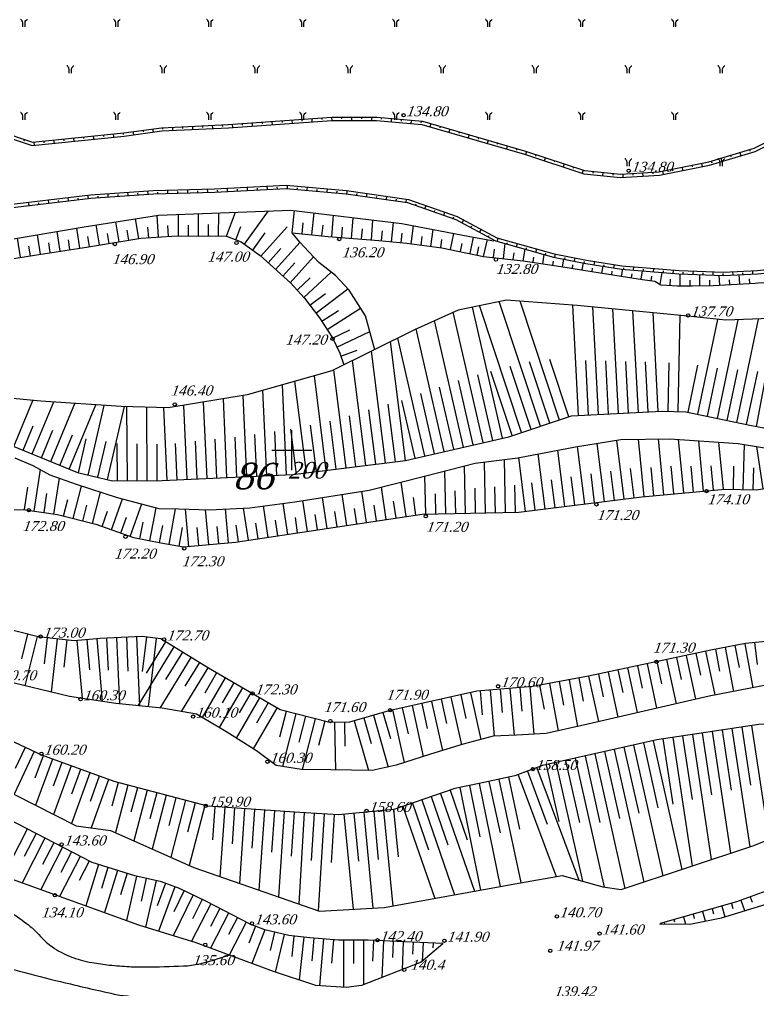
# Model space of a CAD drawing. Header units: millimetres. Extents: x 1400 to 4853, y -623 to 1865.
# Drawn here: x 2755.8 to 2822.5, y 1684.5 to 1772.2 of the extents above; entities that cross this region are included whole.
import ezdxf

# ---------------------------------------------------------------- set-up
doc = ezdxf.new("R2010")
doc.units = ezdxf.units.MM
doc.linetypes.add('AHIDDEN2', pattern=[3, 1.5, -1.5])
for name, color, linetype in [('00_Північ', 7, 'Continuous'), ('00_Північ_відмітки', 7, 'Continuous'), ('01_Північ', 7, 'Continuous'), ('CONT-MNR', 7, 'Continuous'), ('Андрей', 7, 'Continuous'), ('Карьер', 7, 'Continuous'), ('кресты', 7, 'Continuous'), ('Оцифровка_2012', 7, 'Continuous'), ('ПИКЕТЫ', 7, 'Continuous')]:
    doc.layers.add(name, color=color, linetype=linetype)
doc.styles.add('universw', font='timesi.ttf', dxfattribs={"oblique": 10})

# ---------------------------------------------------------------- blocks, each defined once
blk = doc.blocks.new('403')
at = {"color": 0, "linetype": 'Continuous'}
for p, q in [((-0.45, 1.11), (-0.52, 1.11)), ((-0.38, 1.02), (-0.45, 1.11)), ((-0.31, 0.94), (-0.38, 1.02)), ((-0.21, 0.81), (-0.31, 0.94)), ((-0.17, 0.59), (-0.21, 0.81)), ((-0.17, 0), (-0.17, 0.59)), ((0.17, 0.59), (0.21, 0.81)), ((0.17, 0), (0.17, 0.59)), ((0.21, 0.81), (0.31, 0.94)), ((0.31, 0.94), (0.38, 1.02)), ((0.38, 1.02), (0.45, 1.11)), ((0.45, 1.11), (0.52, 1.11))]:
    blk.add_line(p, q, dxfattribs=at)

msp = doc.modelspace()

# ---------------------------------------------------------------- linework, layer by layer
at = {"layer": '00_Північ', "color": 250, "linetype": 'Continuous'}
for p, q in [((2781.2626, 1763.1934), (2781.2731, 1763.0438)), ((2783.0582, 1763.3192), (2783.0687, 1763.1695)), ((2784.8559, 1763.3834), (2784.8559, 1763.2334)), ((2786.6559, 1763.3834), (2786.6559, 1763.2334)), ((2788.4544, 1763.3476), (2788.4417, 1763.1982)), ((2790.2479, 1763.1947), (2790.2352, 1763.0453)), ((2768.6854, 1762.4486), (2768.6925, 1762.2987)), ((2770.4835, 1762.5333), (2770.4905, 1762.3834)), ((2772.2815, 1762.618), (2772.2885, 1762.4681)), ((2774.0795, 1762.7026), (2774.0865, 1762.5528)), ((2775.8758, 1762.8162), (2775.8863, 1762.6666)), ((2777.6714, 1762.9419), (2777.6819, 1762.7923)), ((2779.467, 1763.0677), (2779.4775, 1762.918)), ((2792.0414, 1763.0418), (2792.0287, 1762.8924)), ((2793.7749, 1762.5657), (2793.7331, 1762.4217)), ((2761.5362, 1761.604), (2761.5517, 1761.4548)), ((2763.3266, 1761.7897), (2763.3421, 1761.6405)), ((2765.117, 1761.9754), (2765.1325, 1761.8262)), ((2766.901, 1762.2147), (2766.9211, 1762.0661)), ((2795.5036, 1762.0642), (2795.4618, 1761.9202)), ((2797.2323, 1761.5627), (2797.1905, 1761.4186)), ((2756.2021, 1761.3803), (2756.1543, 1761.2381)), ((2757.9555, 1761.2325), (2757.9709, 1761.0833)), ((2759.7459, 1761.4182), (2759.7613, 1761.269)), ((2798.961, 1761.0612), (2798.9192, 1760.9171)), ((2800.6898, 1760.5597), (2800.648, 1760.4156)), ((2802.4077, 1760.0233), (2802.3606, 1759.8808)), ((2819.9727, 1759.9409), (2820.0159, 1759.7972)), ((2821.6964, 1760.4594), (2821.7396, 1760.3158)), ((2804.1169, 1759.459), (2804.0699, 1759.3165)), ((2805.8262, 1758.8947), (2805.7792, 1758.7523)), ((2816.4899, 1759.0449), (2816.5196, 1758.8979)), ((2818.249, 1759.4224), (2818.2922, 1759.2787)), ((2807.5701, 1758.4915), (2807.5544, 1758.3424)), ((2809.3602, 1758.3032), (2809.3445, 1758.154)), ((2811.1542, 1758.2985), (2811.1636, 1758.1488)), ((2812.9507, 1758.4113), (2812.9601, 1758.2616)), ((2814.7254, 1758.6894), (2814.755, 1758.5424)), ((2779.0617, 1756.9222), (2779.0539, 1757.072)), ((2762.8837, 1756.1193), (2762.8733, 1756.2689)), ((2764.6794, 1756.2438), (2764.669, 1756.3934)), ((2766.4751, 1756.3683), (2766.4647, 1756.5179)), ((2768.2715, 1756.4765), (2768.2671, 1756.6265)), ((2770.0708, 1756.5296), (2770.0663, 1756.6795)), ((2771.87, 1756.5827), (2771.8656, 1756.7326)), ((2773.669, 1756.6418), (2773.6612, 1756.7916)), ((2775.4665, 1756.7353), (2775.4587, 1756.8851)), ((2777.2641, 1756.8288), (2777.2563, 1756.9786)), ((2780.8565, 1756.8717), (2780.8699, 1757.0211)), ((2782.6494, 1756.7112), (2782.6628, 1756.8606)), ((2784.4422, 1756.5508), (2784.4556, 1756.7002)), ((2786.229, 1756.3385), (2786.2505, 1756.4869)), ((2788.0105, 1756.0809), (2788.0319, 1756.2294)), ((2757.518, 1755.5179), (2757.5004, 1755.6668)), ((2759.3055, 1755.7293), (2759.2879, 1755.8782)), ((2761.0931, 1755.9407), (2761.0754, 1756.0897)), ((2789.7919, 1755.8233), (2789.8134, 1755.9718)), ((2791.5391, 1755.4254), (2791.5885, 1755.567)), ((2793.2388, 1754.8329), (2793.2882, 1754.9745)), ((2781.2865, 1752.8601), (2781.3937, 1753.8542)), ((2783.0762, 1752.6672), (2783.1821, 1753.6495)), ((2794.9385, 1754.2403), (2794.9879, 1754.382)), ((2796.5407, 1753.4261), (2796.6117, 1753.5582)), ((2784.8695, 1752.515), (2784.9406, 1753.469)), ((2786.6645, 1752.3812), (2786.7326, 1753.2937)), ((2788.4589, 1752.2401), (2788.5501, 1753.1117)), ((2790.2491, 1752.0528), (2790.3383, 1752.9051)), ((2798.1262, 1752.574), (2798.1972, 1752.7061)), ((2792.0357, 1751.8342), (2792.1377, 1752.6231)), ((2793.8209, 1751.6034), (2793.9159, 1752.3389)), ((2795.5857, 1751.2509), (2795.7355, 1751.984)), ((2799.7994, 1751.9391), (2799.84, 1752.0835)), ((2797.1127, 1750.9389), (2797.2665, 1751.6921)), ((2798.5777, 1750.723), (2798.6617, 1751.4792)), ((2800.3667, 1750.5243), (2800.4343, 1751.133)), ((2801.5323, 1751.452), (2801.5729, 1751.5964)), ((2803.2651, 1750.965), (2803.3057, 1751.1094)), ((2802.1504, 1750.2858), (2802.2246, 1750.7612)), ((2803.9288, 1750.0081), (2803.9868, 1750.379)), ((2805.0175, 1750.5601), (2805.0462, 1750.7073)), ((2805.7073, 1749.7303), (2805.7599, 1750.0676)), ((2806.7841, 1750.2151), (2806.8129, 1750.3623)), ((2808.5594, 1749.9182), (2808.5839, 1750.0662)), ((2807.4857, 1749.4526), (2807.5346, 1749.7659)), ((2809.2642, 1749.1749), (2809.3119, 1749.4805)), ((2810.3375, 1749.6426), (2810.3494, 1749.7921)), ((2811.0426, 1748.8972), (2811.0958, 1749.2376)), ((2812.1319, 1749.4999), (2812.1438, 1749.6495)), ((2813.9262, 1749.3573), (2813.9381, 1749.5068)), ((2815.7216, 1749.2326), (2815.7268, 1749.3825)), ((2817.5205, 1749.1703), (2817.5257, 1749.3202)), ((2819.3194, 1749.108), (2819.3246, 1749.2579)), ((2821.1178, 1749.1807), (2821.1115, 1749.3305)), ((2812.8211, 1748.6195), (2812.8847, 1749.0273)), ((2814.5309, 1748.2031), (2814.5648, 1748.7535)), ((2816.3295, 1748.1471), (2816.3366, 1748.6791)), ((2818.129, 1748.1857), (2818.1166, 1748.6679)), ((2819.9264, 1748.2802), (2819.9017, 1748.7043)), ((2821.7233, 1748.3845), (2821.6996, 1748.7943))]:
    msp.add_line(p, q, dxfattribs=at)
at = {"layer": '00_Північ', "linetype": 'Continuous'}
for p, q in [((2782.1604, 1763.2563), (2782.1814, 1762.957)), ((2783.956, 1763.382), (2783.977, 1763.0828)), ((2785.7559, 1763.3834), (2785.7559, 1763.0834)), ((2787.5559, 1763.3834), (2787.5559, 1763.0834)), ((2789.3512, 1763.2712), (2789.3257, 1762.9723)), ((2767.7929, 1762.3354), (2767.8331, 1762.0381)), ((2769.5845, 1762.4909), (2769.5986, 1762.1912)), ((2771.3825, 1762.5756), (2771.3966, 1762.2759)), ((2773.1805, 1762.6603), (2773.1946, 1762.3606)), ((2774.978, 1762.7533), (2774.9989, 1762.4541)), ((2776.7736, 1762.8791), (2776.7945, 1762.5798)), ((2778.5692, 1763.0048), (2778.5901, 1762.7055)), ((2780.3648, 1763.1305), (2780.3857, 1762.8313)), ((2791.1447, 1763.1183), (2791.1192, 1762.8194)), ((2792.9105, 1762.8165), (2792.8269, 1762.5284)), ((2760.641, 1761.5111), (2760.672, 1761.2127)), ((2762.4314, 1761.6968), (2762.4624, 1761.3984)), ((2764.2218, 1761.8826), (2764.2528, 1761.5842)), ((2766.0091, 1762.094), (2766.0494, 1761.7967)), ((2794.6392, 1762.315), (2794.5556, 1762.0269)), ((2796.3679, 1761.8135), (2796.2844, 1761.5253)), ((2757.0603, 1761.1396), (2757.0912, 1760.8412)), ((2758.8507, 1761.3254), (2758.8816, 1761.027)), ((2798.0967, 1761.3119), (2798.0131, 1761.0238)), ((2799.8254, 1760.8104), (2799.7418, 1760.5223)), ((2801.553, 1760.3054), (2801.459, 1760.0205)), ((2803.2623, 1759.7411), (2803.1682, 1759.4562)), ((2820.8345, 1760.2001), (2820.921, 1759.9129)), ((2804.9716, 1759.1769), (2804.8775, 1758.892)), ((2815.6077, 1758.8672), (2815.6669, 1758.5731)), ((2817.3722, 1759.2227), (2817.4315, 1758.9286)), ((2819.1108, 1759.6816), (2819.1973, 1759.3943)), ((2806.6808, 1758.6126), (2806.5868, 1758.3277)), ((2808.4652, 1758.3974), (2808.4338, 1758.099)), ((2810.256, 1758.242), (2810.2748, 1757.9426)), ((2812.0524, 1758.3549), (2812.0712, 1758.0555)), ((2813.8431, 1758.5116), (2813.9024, 1758.2175)), ((2776.3653, 1756.782), (2776.3497, 1757.0816)), ((2778.1629, 1756.8755), (2778.1473, 1757.1751)), ((2779.9601, 1756.9519), (2779.9869, 1757.2507)), ((2781.753, 1756.7915), (2781.7797, 1757.0903)), ((2761.9868, 1756.0464), (2761.9516, 1756.3443)), ((2763.7815, 1756.1815), (2763.7608, 1756.4808)), ((2765.5772, 1756.306), (2765.5565, 1756.6053)), ((2767.3729, 1756.4305), (2767.3522, 1756.7298)), ((2769.1712, 1756.5031), (2769.1623, 1756.8029)), ((2770.9704, 1756.5561), (2770.9615, 1756.856)), ((2772.7696, 1756.6092), (2772.7607, 1756.9091)), ((2774.5677, 1756.6886), (2774.5522, 1756.9882)), ((2783.5458, 1756.631), (2783.5725, 1756.9298)), ((2785.3383, 1756.4673), (2785.3812, 1756.7642)), ((2787.1197, 1756.2097), (2787.1627, 1756.5066)), ((2788.9012, 1755.9521), (2788.9441, 1756.249)), ((2756.6242, 1755.4122), (2756.589, 1755.7101)), ((2758.4117, 1755.6236), (2758.3765, 1755.9215)), ((2760.1993, 1755.835), (2760.1641, 1756.1329)), ((2790.6827, 1755.6946), (2790.7256, 1755.9915)), ((2792.389, 1755.1291), (2792.4877, 1755.4124)), ((2780.3917, 1752.9565), (2780.6073, 1754.9565)), ((2782.1814, 1752.7636), (2782.3944, 1754.74)), ((2783.972, 1752.5819), (2784.1173, 1754.5313)), ((2794.0886, 1754.5366), (2794.1874, 1754.8199)), ((2785.767, 1752.4481), (2785.9062, 1754.3146)), ((2787.562, 1752.3143), (2787.695, 1754.0979)), ((2789.354, 1752.1465), (2789.535, 1753.875)), ((2791.1431, 1751.9497), (2791.354, 1753.5808)), ((2795.7479, 1753.8521), (2795.8899, 1754.1164)), ((2792.9283, 1751.7188), (2793.1254, 1753.2431)), ((2794.7039, 1751.431), (2795.0011, 1752.8856)), ((2797.3335, 1753), (2797.4755, 1753.2643)), ((2796.4675, 1751.0707), (2796.7703, 1752.5532)), ((2797.6832, 1750.8224), (2798.0253, 1752.3321)), ((2798.933, 1752.1826), (2799.0142, 1752.4714)), ((2799.4722, 1750.6237), (2799.6238, 1751.9885)), ((2800.6658, 1751.6956), (2800.747, 1751.9844)), ((2801.2611, 1750.4246), (2801.4262, 1751.4818)), ((2802.3987, 1751.2085), (2802.4799, 1751.4973)), ((2803.0396, 1750.1469), (2803.1715, 1750.9913)), ((2804.1342, 1750.7325), (2804.1917, 1751.027)), ((2804.818, 1749.8692), (2804.9286, 1750.5774)), ((2805.9008, 1750.3876), (2805.9583, 1750.682)), ((2806.5965, 1749.5915), (2806.6965, 1750.2322)), ((2807.6714, 1750.0647), (2807.7203, 1750.3607)), ((2809.4474, 1749.7716), (2809.4963, 1750.0676)), ((2808.3749, 1749.3138), (2808.4716, 1749.9327)), ((2810.1534, 1749.0361), (2810.2492, 1749.6496)), ((2811.2347, 1749.5713), (2811.2585, 1749.8703)), ((2811.9318, 1748.7584), (2812.0487, 1749.5066)), ((2813.029, 1749.4286), (2813.0528, 1749.7277)), ((2813.6394, 1748.281), (2813.8229, 1749.3655)), ((2814.8234, 1749.286), (2814.8472, 1749.585)), ((2815.4296, 1748.159), (2815.4439, 1749.2423)), ((2816.621, 1749.2015), (2816.6314, 1749.5013)), ((2817.2293, 1748.1626), (2817.2031, 1749.1813)), ((2818.42, 1749.1391), (2818.4304, 1749.439)), ((2820.2186, 1749.1428), (2820.206, 1749.4425)), ((2820.8249, 1748.3324), (2820.7764, 1749.1663)), ((2822.017, 1749.2185), (2822.0044, 1749.5183)), ((2819.0279, 1748.228), (2818.9761, 1749.1199))]:
    msp.add_line(p, q, dxfattribs=at)
at = {"layer": '00_Північ', "linetype": 'Continuous', "flags": 128}
for points in [[(2750.8358, 1763.1843), (2756.9514, 1761.1283), (2765.1845, 1761.9824), (2768.5987, 1762.4445), (2774.613, 1762.7278), (2783.9758, 1763.3834), (2788.0348, 1763.3834), (2792.1722, 1763.0307), (2801.457, 1760.3371), (2806.8031, 1758.5722), (2810.0592, 1758.2297), (2813.5236, 1758.4473), (2818.0175, 1759.3527), (2822.1112, 1760.5842), (2826.0435, 1762.5798)], [(2898.5374, 1744.8764), (2896.314, 1744.187), (2891.3794, 1743.8184), (2873.7663, 1744.3399), (2867.3717, 1744.2152), (2851.3661, 1744.702), (2841.5386, 1744.702), (2835.0845, 1744.702), (2826.7578, 1745.3301), (2819.5645, 1745.0422), (2816.1439, 1745.4311), (2806.138, 1746.3864), (2799.7396, 1746.8701), (2795.3898, 1745.9743), (2791.4371, 1744.1923), (2783.9844, 1740.4878), (2776.3373, 1738.3253), (2769.2081, 1737.1279), (2764.9387, 1737.2616), (2757.7001, 1737.7445), (2752.2871, 1738.238)], [(2755.0561, 1733.7375), (2760.9991, 1731.2904), (2764.1776, 1730.5591), (2768.6594, 1730.5819), (2780.4447, 1731.111), (2790.6231, 1732.3883), (2799.98, 1734.5321), (2805.6398, 1736.4023), (2813.7771, 1736.8311), (2815.9507, 1736.7863), (2821.7325, 1735.5736), (2829.3248, 1734.1404)], [(2927.125, 1733.5978), (2921.4833, 1730.9111), (2921.3318, 1729.3218), (2909.5475, 1723.6548), (2891.8036, 1717.0286), (2879.9367, 1712.473), (2872.9312, 1709.6037), (2868.0865, 1707.8175), (2864.3707, 1707.1124), (2857.8328, 1706.6894), (2855.7162, 1706.2663), (2854.5403, 1706.2193), (2844.3313, 1701.1875), (2828.1522, 1695.298), (2820.516, 1692.506), (2813.6249, 1690.5517)], [(2754.3316, 1727.8848), (2756.107, 1727.9686), (2759.1957, 1727.4896), (2762.6571, 1726.6203), (2766.0712, 1725.418), (2768.5277, 1724.9383), (2770.5889, 1724.5714), (2775.2761, 1724.9947), (2790.1231, 1727.2431), (2792.1458, 1727.5239), (2800.8681, 1727.71), (2811.984, 1729.0903), (2819.5148, 1729.8025), (2822.3116, 1729.7238), (2824.1236, 1729.9994)], [(2894.9702, 1725.0821), (2885.3988, 1723.2003), (2873.011, 1717.09), (2865.7555, 1714.9567), (2862.7308, 1714.5155), (2857.4983, 1713.2799), (2851.2061, 1711.7354), (2843.3184, 1710.2255), (2839.7294, 1710.0678), (2830.0272, 1709.2401), (2825.9255, 1708.5701), (2822.5337, 1708.5306), (2813.3214, 1707.1424), (2802.9982, 1704.8241), (2800.5077, 1703.8908), (2797.2908, 1703.1994), (2795.0771, 1702.75), (2789.5877, 1700.8541), (2784.5884, 1700.3751), (2780.6164, 1700.6146), (2772.775, 1701.1621), (2764.3068, 1703.378), (2757.7824, 1705.756), (2750.8742, 1708.9778)], [(2751.5564, 1704.1237), (2760.8931, 1699.369), (2763.9899, 1698.9626), (2771.4973, 1695.6177), (2782.8715, 1691.6733), (2788.7152, 1691.9955), (2801.0254, 1694.2476), (2804.7874, 1694.8823), (2808.4622, 1693.8635), (2810.1149, 1693.6206), (2822.097, 1697.6159), (2837.2939, 1703.7401), (2846.2238, 1708.0334), (2847.683, 1708.6884), (2856.6569, 1710.509), (2864.2138, 1711.7228), (2875.4591, 1714.6986), (2885.1113, 1719.5035), (2895.2825, 1724.9056)], [(2813.5691, 1690.5419), (2816.3194, 1690.5047), (2819.1627, 1691.0805), (2825.4697, 1693.0086), (2829.7339, 1694.4554), (2836.812, 1696.6284), (2839.9808, 1697.4921), (2843.5687, 1698.1725), (2850.2055, 1700.884), (2854.0262, 1702.1073), (2857.8905, 1702.5013), (2859.9573, 1702.9071), (2864.054, 1702.7226), (2872.5956, 1703.9147), (2878.9801, 1705.1735), (2895.8283, 1711.7157), (2903.6124, 1714.6568), (2910.1495, 1717.1209), (2916.7201, 1719.7819), (2922.1177, 1721.2309), (2928.5768, 1724.0789)], [(2823.7923, 1716.1073), (2821.333, 1715.8391), (2818.2238, 1715.2576), (2807.1617, 1712.8954), (2802.1103, 1711.9703), (2797.0722, 1711.5349), (2789.1218, 1709.7716), (2785.5745, 1708.7552), (2783.7996, 1708.7187), (2779.2983, 1709.8524), (2772.8391, 1713.6194), (2768.5379, 1716.2618), (2766.8301, 1716.4693), (2763.0454, 1716.3079), (2760.7145, 1716.1003), (2757.454, 1716.4544), (2750.6723, 1718.1705)]]:
    msp.add_lwpolyline(points, dxfattribs=at)
at = {"layer": '00_Північ', "color": 5, "linetype": 'Continuous', "flags": 128}
msp.add_lwpolyline([(2750.6868, 1762.9179), (2756.9176, 1760.8232), (2765.2201, 1761.6845), (2768.6259, 1762.1454), (2774.6305, 1762.4283), (2783.9863, 1763.0834), (2788.022, 1763.0834), (2792.1171, 1762.7343), (2801.3681, 1760.0505), (2806.7397, 1758.2772), (2810.0528, 1757.9287), (2813.5629, 1758.1491), (2818.0905, 1759.0614), (2822.2232, 1760.3046), (2826.1994, 1762.3225)], dxfattribs=at)
at = {"layer": '00_Північ_відмітки', "color": 7, "linetype": 'Continuous'}
for centre in [(2790.4542, 1763.5666), (2810.7933, 1758.547), (2764.3865, 1751.9242), (2775.3664, 1752.0268), (2784.646, 1752.3827), (2798.7941, 1750.5365), (2816.1612, 1745.4852), (2784.0452, 1743.3836), (2769.7921, 1737.446), (2817.8343, 1729.6207), (2807.8781, 1728.4161), (2756.6119, 1727.8836), (2792.4548, 1727.3515), (2765.3397, 1725.495), (2770.6494, 1724.4335), (2757.6652, 1716.4738), (2768.8271, 1716.2177), (2813.2955, 1714.2025), (2776.8121, 1711.3425), (2798.995, 1711.9954), (2761.284, 1710.8093), (2789.2386, 1709.8253), (2771.444, 1709.2538), (2783.846, 1708.8452), (2757.7448, 1705.8988), (2778.1559, 1705.1662), (2802.1359, 1704.5132), (2772.5891, 1701.2014), (2787.1161, 1700.7279), (2759.5635, 1697.7), (2758.9618, 1693.1099), (2804.3131, 1691.2054), (2776.7555, 1690.5714), (2808.1566, 1689.6556), (2772.5381, 1688.6421), (2788.0936, 1689.0526), (2794.1441, 1689.0075)]:
    msp.add_circle(centre, 0.15, dxfattribs=at)
at = {"layer": 'CONT-MNR', "linetype": 'Continuous'}
for p, q in [((2768.3306, 1752.5682), (2768.1985, 1754.521)), ((2770.1279, 1752.6506), (2770.1197, 1754.6082)), ((2771.9279, 1752.6582), (2771.9194, 1754.6769)), ((2773.7278, 1752.6475), (2773.7679, 1754.7474)), ((2774.4602, 1752.6335), (2775.288, 1754.8054)), ((2776.0971, 1751.9088), (2778.2688, 1754.9192)), ((2762.9839, 1751.8482), (2762.6876, 1753.6627)), ((2764.7604, 1752.1383), (2764.4662, 1753.9397)), ((2766.5369, 1752.4284), (2766.2448, 1754.2167)), ((2757.6479, 1751.0196), (2757.3801, 1752.7703)), ((2759.4272, 1751.2918), (2759.1545, 1753.0743)), ((2761.2065, 1751.5641), (2760.9289, 1753.3783)), ((2777.5534, 1750.8513), (2779.9432, 1753.4907)), ((2755.8702, 1750.7372), (2755.5918, 1752.464)), ((2778.8877, 1749.6432), (2781.112, 1752.0997)), ((2780.222, 1748.435), (2782.333, 1750.7664)), ((2781.447, 1747.1163), (2783.9058, 1749.3972)), ((2782.5442, 1745.6898), (2785.4353, 1747.8939)), ((2802.8228, 1735.4715), (2799.0998, 1746.7383)), ((2804.5319, 1736.0362), (2800.9831, 1746.7761)), ((2783.5553, 1744.202), (2786.5655, 1746.1468)), ((2797.6348, 1733.9948), (2794.9368, 1745.7701)), ((2799.3893, 1734.3968), (2796.6759, 1746.2392)), ((2801.1137, 1734.9067), (2797.3249, 1746.3728)), ((2806.2721, 1736.4357), (2805.7462, 1746.416)), ((2808.0696, 1736.5304), (2807.5574, 1746.2509)), ((2809.8671, 1736.6251), (2809.369, 1746.0779)), ((2811.6646, 1736.7198), (2811.1806, 1745.9049)), ((2813.4621, 1736.8145), (2812.9922, 1745.732)), ((2795.8802, 1733.5928), (2793.263, 1745.0154)), ((2815.2614, 1736.8005), (2815.4406, 1745.4982)), ((2817.0376, 1736.5584), (2818.8345, 1745.1252)), ((2818.7993, 1736.1888), (2820.6655, 1745.0863)), ((2820.5609, 1735.8193), (2822.5203, 1745.1605)), ((2822.325, 1735.4617), (2824.1682, 1745.2265)), ((2784.4288, 1742.6325), (2787.4004, 1744.0426)), ((2794.1257, 1733.1908), (2791.5893, 1744.2608)), ((2790.6165, 1732.3874), (2789.2704, 1743.1153)), ((2792.3712, 1732.7888), (2789.93, 1743.4431)), ((2788.8305, 1732.1633), (2787.5628, 1742.2665)), ((2787.0445, 1731.9392), (2785.8551, 1741.4177)), ((2785.2585, 1731.7151), (2784.1475, 1740.5689)), ((2781.6865, 1731.2669), (2780.6479, 1739.5443)), ((2783.4725, 1731.491), (2782.3998, 1740.0397)), ((2778.0986, 1731.0057), (2777.7521, 1738.7254)), ((2779.8968, 1731.0865), (2779.5313, 1739.2286)), ((2755.2588, 1733.654), (2756.9706, 1737.811)), ((2774.5023, 1730.8443), (2774.1826, 1737.9634)), ((2776.3004, 1730.925), (2775.971, 1738.2638)), ((2756.9233, 1732.9687), (2758.858, 1737.6673)), ((2758.5877, 1732.2833), (2760.7526, 1737.5409)), ((2760.2521, 1731.598), (2762.6472, 1737.4145)), ((2761.966, 1731.0679), (2763.4144, 1737.3633)), ((2763.7201, 1730.6643), (2765.2358, 1737.2523)), ((2765.5082, 1730.5659), (2765.4741, 1737.2449)), ((2767.3082, 1730.5751), (2767.2744, 1737.1885)), ((2769.1077, 1730.6021), (2768.8142, 1737.1403)), ((2770.9059, 1730.6828), (2770.606, 1737.3627)), ((2772.7041, 1730.7635), (2772.3943, 1737.6631)), ((2812.1781, 1729.1086), (2811.6863, 1734.3079)), ((2813.9701, 1729.2781), (2813.4918, 1734.3354)), ((2815.7621, 1729.4476), (2815.3034, 1734.2972)), ((2806.8186, 1728.4489), (2806.1743, 1733.6376)), ((2808.6049, 1728.6707), (2807.9516, 1733.9316)), ((2810.3912, 1728.8925), (2809.7289, 1734.2257)), ((2817.5541, 1729.6171), (2817.1233, 1734.1719)), ((2819.3461, 1729.7866), (2818.9432, 1734.0467)), ((2821.1447, 1729.7566), (2821.2594, 1733.8318)), ((2822.937, 1729.8189), (2822.3543, 1733.6509)), ((2801.4598, 1727.7834), (2800.8552, 1732.6518)), ((2803.246, 1728.0052), (2802.6281, 1732.9816)), ((2805.0323, 1728.2271), (2804.401, 1733.3114)), ((2796.0654, 1727.6075), (2795.974, 1731.8926)), ((2797.865, 1727.6459), (2797.7669, 1732.244)), ((2799.6646, 1727.6843), (2799.5623, 1732.4784)), ((2757.091, 1727.816), (2757.6707, 1731.5545)), ((2758.8697, 1727.5401), (2759.3722, 1730.7802)), ((2792.4662, 1727.5307), (2792.3925, 1730.9845)), ((2794.2658, 1727.5691), (2794.1832, 1731.4386)), ((2760.6216, 1727.1315), (2761.3613, 1730.0774)), ((2788.8996, 1727.0578), (2788.4569, 1729.9816)), ((2790.6803, 1727.3204), (2790.2476, 1730.4379)), ((2762.3674, 1726.6931), (2763.078, 1729.523)), ((2783.5605, 1726.2493), (2783.1384, 1729.0363)), ((2785.3402, 1726.5188), (2784.9165, 1729.3168)), ((2787.1199, 1726.7883), (2786.6945, 1729.5973)), ((2764.0731, 1726.1217), (2765.0564, 1728.9137)), ((2765.7709, 1725.5237), (2766.8043, 1728.458)), ((2767.5254, 1725.134), (2768.1081, 1728.1181)), ((2778.2214, 1725.4407), (2777.7927, 1728.2714)), ((2780.0011, 1725.7102), (2779.578, 1728.5038)), ((2781.7808, 1725.9798), (2781.3604, 1728.7558)), ((2769.2944, 1724.8018), (2769.8657, 1728.0121)), ((2771.0721, 1724.6151), (2770.7674, 1727.9884)), ((2772.8648, 1724.777), (2772.5791, 1727.9407)), ((2774.6575, 1724.9388), (2774.3807, 1728.0037)), ((2776.4417, 1725.1712), (2776.0006, 1728.084)), ((2757.3682, 1716.4761), (2756.2455, 1712.0398)), ((2759.1555, 1716.2696), (2758.6334, 1711.4617)), ((2760.9454, 1716.1209), (2761.4108, 1710.8947)), ((2762.7383, 1716.2805), (2763.2422, 1710.6218)), ((2764.5357, 1716.3715), (2764.7902, 1710.4049)), ((2766.3341, 1716.4482), (2766.6, 1710.2156)), ((2768.1241, 1716.312), (2767.3733, 1710.1347)), ((2821.2741, 1715.8281), (2822.016, 1711.8616)), ((2769.7165, 1715.5377), (2766.4562, 1710.2307)), ((2817.738, 1715.1538), (2818.5812, 1711.2052)), ((2819.5048, 1715.4972), (2820.248, 1711.5237)), ((2771.2502, 1714.5955), (2768.4412, 1710.023)), ((2814.2173, 1714.402), (2815.0686, 1710.4157)), ((2815.9777, 1714.7779), (2816.8228, 1710.8203)), ((2772.7839, 1713.6534), (2770.3646, 1709.7153)), ((2808.9364, 1713.2743), (2809.806, 1709.2019)), ((2810.6967, 1713.6502), (2811.5602, 1709.6065)), ((2812.457, 1714.0261), (2813.3144, 1710.0111)), ((2774.338, 1712.7453), (2772.2594, 1709.1811)), ((2805.4056, 1712.5738), (2806.1764, 1708.3648)), ((2807.1761, 1712.8985), (2808.0518, 1708.7974)), ((2775.8929, 1711.8385), (2773.8016, 1708.2526)), ((2798.2747, 1711.6389), (2798.6333, 1707.4899)), ((2800.068, 1711.7938), (2800.4327, 1707.5742)), ((2801.8613, 1711.9488), (2802.2321, 1707.6585)), ((2803.6351, 1712.2495), (2804.4206, 1707.9599)), ((2777.4478, 1710.9316), (2775.3329, 1707.3053)), ((2792.9787, 1710.627), (2793.9647, 1706.1814)), ((2794.736, 1711.0168), (2795.6934, 1706.6999)), ((2796.4933, 1711.4065), (2797.4307, 1707.18)), ((2779.0027, 1710.0248), (2776.8571, 1706.3459)), ((2789.4641, 1709.8475), (2790.519, 1705.0913)), ((2791.2214, 1710.2373), (2792.2391, 1705.6484)), ((2780.7119, 1709.4964), (2779.5122, 1704.7333)), ((2782.4574, 1709.0567), (2781.2998, 1704.4607)), ((2785.9981, 1708.8766), (2787.2867, 1704.3791)), ((2787.7285, 1709.3724), (2789.0686, 1704.6952)), ((2784.2154, 1708.7272), (2784.3042, 1704.4198)), ((2820.1121, 1708.1657), (2821.7209, 1697.4905)), ((2821.892, 1708.434), (2823.4407, 1698.1574)), ((2812.9969, 1707.0695), (2815.6059, 1695.4515)), ((2814.7724, 1707.361), (2816.5212, 1695.7567)), ((2816.5523, 1707.6293), (2818.2544, 1696.3346)), ((2818.3322, 1707.8975), (2819.9876, 1696.9125)), ((2809.4844, 1706.2807), (2812.1733, 1694.3069)), ((2811.2406, 1706.6751), (2813.8896, 1694.8792)), ((2757.0788, 1706.0841), (2755.2801, 1702.2274)), ((2758.7441, 1705.4054), (2757.2249, 1701.237)), ((2805.9719, 1705.4919), (2808.5874, 1693.8451)), ((2807.7281, 1705.8863), (2810.457, 1693.7346)), ((2760.4353, 1704.7891), (2758.8408, 1700.4142)), ((2802.481, 1704.6303), (2806.2904, 1694.4656)), ((2804.2156, 1705.0975), (2806.6239, 1694.3731)), ((2762.1265, 1704.1727), (2760.4567, 1699.5913)), ((2763.8177, 1703.5563), (2762.2277, 1699.1939)), ((2799.0484, 1703.5772), (2801.0525, 1694.2522)), ((2800.7955, 1703.9986), (2804.2462, 1694.791)), ((2765.5445, 1703.0541), (2764.4233, 1698.7695)), ((2795.5245, 1702.8409), (2797.4035, 1693.585)), ((2797.2886, 1703.199), (2799.1744, 1693.909)), ((2767.2859, 1702.5985), (2766.0897, 1698.027)), ((2769.0272, 1702.1428), (2767.756, 1697.2846)), ((2793.8073, 1702.3115), (2796.8558, 1693.4848)), ((2770.7686, 1701.6871), (2769.4223, 1696.5422)), ((2772.51, 1701.2315), (2771.0887, 1695.7997)), ((2774.2974, 1701.0558), (2773.8604, 1694.7982)), ((2776.093, 1700.9304), (2775.6221, 1694.1872)), ((2790.4045, 1701.1362), (2793.2735, 1692.8294)), ((2792.1059, 1701.7239), (2795.0646, 1693.1571)), ((2777.8886, 1700.8051), (2777.3839, 1693.5763)), ((2779.6842, 1700.6797), (2779.1456, 1692.9654)), ((2781.4804, 1700.5625), (2780.9838, 1692.3279)), ((2783.2771, 1700.4541), (2782.7501, 1691.7154)), ((2785.0725, 1700.4214), (2785.8949, 1691.84)), ((2786.8643, 1700.5932), (2787.6936, 1691.9392)), ((2788.6561, 1700.7649), (2789.483, 1692.136)), ((2756.4584, 1699.0887), (2754.3119, 1694.9071)), ((2758.0598, 1698.2666), (2755.9937, 1694.242)), ((2759.6599, 1697.4423), (2757.686, 1693.6286)), ((2761.2585, 1696.6149), (2759.3927, 1693.01)), ((2762.8979, 1695.8874), (2761.7494, 1692.1558)), ((2764.6182, 1695.3579), (2763.4437, 1691.5416)), ((2766.3419, 1694.8408), (2765.4194, 1690.8255)), ((2768.0962, 1694.4377), (2767.1311, 1690.2369)), ((2769.8043, 1693.8793), (2768.3311, 1689.8683)), ((2771.4413, 1693.1349), (2769.6578, 1689.4607)), ((2773.0552, 1692.338), (2771.2957, 1688.9576)), ((2820.9217, 1692.6544), (2821.2625, 1691.7224)), ((2774.6518, 1691.507), (2773.0067, 1688.3462)), ((2817.4682, 1691.6417), (2817.7107, 1690.7865)), ((2819.1999, 1692.1328), (2819.4715, 1691.1749)), ((2776.2485, 1690.6759), (2774.7051, 1687.7106)), ((2814.0048, 1690.6594), (2814.0399, 1690.5355)), ((2815.7365, 1691.1505), (2815.9181, 1690.5102)), ((2777.9142, 1689.9993), (2776.7609, 1686.9412)), ((2779.6642, 1689.5783), (2778.847, 1686.168)), ((2781.4445, 1689.3321), (2781.0317, 1685.4594)), ((2783.2366, 1689.1644), (2782.8653, 1684.9464)), ((2785.0314, 1689.0462), (2785.0314, 1684.7994)), ((2786.8314, 1689.0462), (2786.8314, 1685.0312)), ((2788.6301, 1688.9867), (2788.4852, 1685.6738)), ((2790.4284, 1688.9081), (2790.3181, 1686.3858)), ((2792.2264, 1688.8235), (2792.1467, 1687.1398)), ((2794.0244, 1688.7384), (2794.0245, 1688.7408))]:
    msp.add_line(p, q, dxfattribs=at)
at = {"layer": 'CONT-MNR', "color": 250, "linetype": 'Continuous'}
for p, q in [((2769.2286, 1752.629), (2769.1629, 1753.5991)), ((2771.0279, 1752.6544), (2771.0237, 1753.6485)), ((2772.8279, 1752.662), (2772.8236, 1753.6866)), ((2763.8722, 1751.9932), (2763.7245, 1752.8972)), ((2765.6486, 1752.2833), (2765.5021, 1753.1808)), ((2767.4327, 1752.5075), (2767.3693, 1753.4447)), ((2775.3012, 1752.3129), (2775.7637, 1753.5264)), ((2776.827, 1751.3822), (2777.9561, 1752.9474)), ((2758.5376, 1751.1557), (2758.4024, 1752.039)), ((2760.3169, 1751.4279), (2760.1793, 1752.3271)), ((2762.0957, 1751.7031), (2761.947, 1752.6137)), ((2756.7587, 1750.8805), (2756.6188, 1751.7482)), ((2778.2205, 1750.2473), (2779.374, 1751.5211)), ((2779.5548, 1749.0391), (2780.6365, 1750.2337)), ((2780.8349, 1747.7761), (2782.0133, 1748.8692)), ((2781.9986, 1746.4055), (2783.4047, 1747.4776)), ((2783.0669, 1744.9579), (2784.5776, 1745.934)), ((2784.043, 1743.4456), (2785.5979, 1744.1835)), ((2784.7911, 1741.8096), (2786.259, 1742.3468)), ((2803.6774, 1735.7539), (2801.8442, 1741.3017)), ((2805.3865, 1736.3186), (2803.6709, 1741.5106)), ((2807.1709, 1736.483), (2806.9112, 1741.4102)), ((2808.9684, 1736.5777), (2808.7158, 1741.3711)), ((2810.7659, 1736.6724), (2810.5204, 1741.3319)), ((2812.5634, 1736.7672), (2812.3249, 1741.2928)), ((2800.2591, 1734.6244), (2798.3483, 1740.4072)), ((2801.9683, 1735.1891), (2800.0903, 1740.8723)), ((2814.3616, 1736.8191), (2814.4519, 1741.2015)), ((2816.1568, 1736.7431), (2817.0466, 1740.9852)), ((2817.9184, 1736.3736), (2818.8283, 1740.7114)), ((2819.6801, 1736.0041), (2820.6365, 1740.5637)), ((2821.4418, 1735.6346), (2822.4447, 1740.4161)), ((2796.7575, 1733.7938), (2795.4287, 1739.5933)), ((2798.512, 1734.1958), (2797.1531, 1740.1267)), ((2795.003, 1733.3918), (2793.7146, 1739.015)), ((2791.4939, 1732.5878), (2790.2975, 1737.8094)), ((2793.2484, 1732.9898), (2792.0037, 1738.4225)), ((2787.9375, 1732.0513), (2787.3232, 1736.9467)), ((2789.7235, 1732.2754), (2789.07, 1737.4831)), ((2786.1515, 1731.8271), (2785.5764, 1736.4102)), ((2756.091, 1733.3114), (2757.0009, 1735.5209)), ((2780.7935, 1731.1548), (2780.2827, 1735.2257)), ((2782.5795, 1731.3789), (2782.0517, 1735.5855)), ((2784.3655, 1731.603), (2783.8207, 1735.9453)), ((2757.7555, 1732.626), (2758.7804, 1735.115)), ((2759.4199, 1731.9406), (2760.5599, 1734.7092)), ((2761.0889, 1731.2697), (2761.7968, 1734.3468)), ((2773.6032, 1730.8039), (2773.4458, 1734.3086)), ((2775.4014, 1730.8846), (2775.2391, 1734.4991)), ((2777.1995, 1730.9654), (2777.031, 1734.7196)), ((2778.9977, 1731.0461), (2778.8197, 1735.0115)), ((2762.8431, 1730.8661), (2763.5835, 1734.0844)), ((2764.6082, 1730.5613), (2764.5911, 1733.9236)), ((2766.4082, 1730.5705), (2766.3912, 1733.8936)), ((2768.2081, 1730.5796), (2768.1914, 1733.87)), ((2770.0068, 1730.6424), (2769.8593, 1733.9275)), ((2771.805, 1730.7232), (2771.6526, 1734.118)), ((2811.2843, 1729.0034), (2810.956, 1731.6476)), ((2813.0741, 1729.1934), (2812.8316, 1731.7575)), ((2814.8661, 1729.3629), (2814.6303, 1731.856)), ((2816.6581, 1729.5323), (2816.4357, 1731.8834)), ((2818.4501, 1729.7018), (2818.2417, 1731.9056)), ((2820.245, 1729.782), (2820.3037, 1731.8655)), ((2822.0443, 1729.7313), (2822.1, 1731.7075)), ((2805.9255, 1728.338), (2805.6064, 1730.9072)), ((2807.7117, 1728.5598), (2807.3873, 1731.1722)), ((2809.498, 1728.7816), (2809.1691, 1731.4301)), ((2756.2016, 1727.9539), (2756.5152, 1729.9761)), ((2796.9652, 1727.6267), (2796.9173, 1729.8731)), ((2798.7648, 1727.6651), (2798.7147, 1730.0131)), ((2800.5644, 1727.7035), (2800.5122, 1730.1496)), ((2802.3529, 1727.8943), (2802.0473, 1730.3555)), ((2804.1392, 1728.1161), (2803.8269, 1730.6313)), ((2757.9804, 1727.6781), (2758.2453, 1729.3862)), ((2791.5718, 1727.4442), (2791.3485, 1729.0529)), ((2793.366, 1727.5499), (2793.3269, 1729.3807)), ((2795.1656, 1727.5883), (2795.1221, 1729.6269)), ((2759.7487, 1727.3507), (2760.1276, 1728.8596)), ((2761.4945, 1726.9123), (2761.8571, 1728.3563)), ((2788.0098, 1726.9231), (2787.7951, 1728.3406)), ((2789.7895, 1727.1926), (2789.5614, 1728.6987)), ((2763.2242, 1726.4206), (2763.7073, 1727.7922)), ((2764.922, 1725.8227), (2765.4262, 1727.2543)), ((2780.8909, 1725.845), (2780.6808, 1727.2325)), ((2782.6707, 1726.1145), (2782.46, 1727.5053)), ((2784.4504, 1726.384), (2784.2389, 1727.7803)), ((2786.2301, 1726.6535), (2786.0178, 1728.0553)), ((2766.642, 1725.3065), (2766.9388, 1726.826)), ((2768.4087, 1724.9615), (2768.7087, 1726.4981)), ((2773.7611, 1724.8579), (2773.6211, 1726.4085)), ((2775.5518, 1725.0365), (2775.3245, 1726.5378)), ((2777.3315, 1725.306), (2777.1158, 1726.7306)), ((2779.1112, 1725.5755), (2778.8983, 1726.9816)), ((2770.1805, 1724.6441), (2770.478, 1726.3162)), ((2771.9684, 1724.696), (2771.8208, 1726.3303)), ((2756.4957, 1716.6969), (2755.9332, 1714.4742)), ((2758.2607, 1716.3668), (2758.006, 1714.021)), ((2760.0502, 1716.1724), (2759.7829, 1713.7103)), ((2761.8419, 1716.2007), (2762.0842, 1713.4795)), ((2763.6366, 1716.3331), (2763.7604, 1713.4296)), ((2765.4349, 1716.4098), (2765.565, 1713.36)), ((2767.2307, 1716.4206), (2766.8544, 1713.3245)), ((2768.9496, 1716.0088), (2767.2067, 1713.1717)), ((2822.1681, 1715.9302), (2822.3839, 1713.9517)), ((2770.4833, 1715.0666), (2768.966, 1712.5967)), ((2816.8578, 1714.9659), (2817.2788, 1712.9942)), ((2818.6201, 1715.3317), (2818.9921, 1713.3432)), ((2820.3895, 1715.6626), (2820.7607, 1713.6777)), ((2772.017, 1714.1244), (2770.7117, 1711.9997)), ((2813.3372, 1714.2141), (2813.7643, 1712.2137)), ((2815.0975, 1714.59), (2815.5216, 1712.604)), ((2773.5606, 1713.1987), (2772.4933, 1711.3686)), ((2809.8166, 1713.4623), (2810.2498, 1711.4333)), ((2811.5769, 1713.8382), (2812.0071, 1711.8235)), ((2804.5203, 1712.4117), (2804.9094, 1710.287)), ((2806.2909, 1712.7359), (2806.6726, 1710.6516)), ((2808.0562, 1713.0864), (2808.4926, 1711.043)), ((2775.1155, 1712.2919), (2774.073, 1710.5044)), ((2797.3781, 1711.5614), (2797.5636, 1709.4143)), ((2799.1714, 1711.7163), (2799.3522, 1709.6242)), ((2800.9647, 1711.8713), (2801.1485, 1709.7438)), ((2802.7498, 1712.0874), (2803.1463, 1709.9224)), ((2776.6704, 1711.385), (2775.6206, 1709.585)), ((2793.8573, 1710.8219), (2794.3432, 1708.6313)), ((2795.6146, 1711.2116), (2796.0881, 1709.0767)), ((2778.2252, 1710.4782), (2777.1601, 1708.6519)), ((2779.8392, 1709.7162), (2779.2504, 1707.3784)), ((2790.3427, 1710.0424), (2790.8609, 1707.7061)), ((2792.1, 1710.4321), (2792.6002, 1708.1772)), ((2781.5847, 1709.2765), (2780.9947, 1706.9343)), ((2783.3302, 1708.8369), (2782.7775, 1706.6425)), ((2786.8633, 1709.1245), (2787.5258, 1706.8121)), ((2788.5936, 1709.6203), (2789.2691, 1707.2628)), ((2785.1152, 1708.7458), (2785.1599, 1706.5766)), ((2819.2222, 1708.0316), (2820.0382, 1702.6166)), ((2821.0021, 1708.2998), (2821.7924, 1703.0557)), ((2813.8825, 1707.2269), (2814.7685, 1701.3473)), ((2815.6624, 1707.4952), (2816.5251, 1701.7704)), ((2817.4423, 1707.7634), (2818.2817, 1702.1935)), ((2756.2631, 1706.4645), (2755.3704, 1704.5503)), ((2810.3625, 1706.4779), (2811.697, 1700.5355)), ((2812.1188, 1706.8723), (2813.4333, 1701.0188)), ((2757.8985, 1705.7136), (2757.1577, 1703.6811)), ((2806.85, 1705.6891), (2808.1956, 1699.697)), ((2808.6062, 1706.0835), (2809.9607, 1700.0521)), ((2759.5897, 1705.0972), (2758.8113, 1702.9614)), ((2761.2809, 1704.4809), (2760.4648, 1702.2418)), ((2803.3375, 1704.9003), (2804.4889, 1699.7731)), ((2805.0937, 1705.2947), (2806.3507, 1699.6976)), ((2762.9721, 1703.8645), (2762.1428, 1701.5892)), ((2799.9283, 1703.7663), (2800.9346, 1699.0842)), ((2801.6383, 1704.3145), (2803.4281, 1699.5387)), ((2764.6738, 1703.2819), (2764.1161, 1701.1506)), ((2766.4152, 1702.8263), (2765.8358, 1700.6123)), ((2796.4066, 1703.0199), (2797.3477, 1698.3834)), ((2798.1685, 1703.388), (2799.1676, 1698.7393)), ((2768.1566, 1702.3706), (2767.5397, 1700.0132)), ((2769.8979, 1701.915), (2769.2436, 1699.4142)), ((2792.9566, 1702.0177), (2794.4584, 1697.6693)), ((2794.658, 1702.6053), (2796.2047, 1698.127)), ((2771.6393, 1701.4593), (2770.9474, 1698.8151)), ((2773.3995, 1701.1185), (2773.1895, 1698.1111)), ((2775.1952, 1700.9931), (2774.9682, 1697.7429)), ((2791.2552, 1701.43), (2792.7121, 1697.2117)), ((2776.9908, 1700.8677), (2776.7469, 1697.3748)), ((2778.7864, 1700.7424), (2778.5256, 1697.0066)), ((2780.5821, 1700.617), (2780.3042, 1696.6384)), ((2782.3788, 1700.5083), (2782.1229, 1696.265)), ((2784.1755, 1700.4), (2783.9137, 1696.0581)), ((2785.9684, 1700.5073), (2786.3813, 1696.1984)), ((2787.7602, 1700.679), (2788.1766, 1696.3339)), ((2789.552, 1700.8507), (2789.9618, 1696.5746)), ((2757.2591, 1698.6776), (2756.1999, 1696.6144)), ((2758.8604, 1697.8556), (2757.8536, 1695.8942)), ((2760.4592, 1697.0286), (2759.4993, 1695.1739)), ((2762.0577, 1696.2012), (2761.1519, 1694.4509)), ((2763.7581, 1695.6226), (2763.1773, 1693.7357)), ((2765.4784, 1695.0932), (2764.8846, 1693.1639)), ((2767.2191, 1694.6392), (2766.7455, 1692.5779)), ((2768.9595, 1694.1896), (2768.2145, 1692.1613)), ((2770.6317, 1693.5279), (2769.7094, 1691.628)), ((2772.251, 1692.7419), (2771.3897, 1690.9676)), ((2820.0657, 1692.3783), (2820.1991, 1691.9082)), ((2821.767, 1692.9634), (2821.9457, 1692.4747)), ((2773.8535, 1691.9225), (2773.0055, 1690.2932)), ((2816.6023, 1691.3961), (2816.7142, 1691.0017)), ((2818.334, 1691.8872), (2818.4647, 1691.4264)), ((2775.4502, 1691.0914), (2774.6531, 1689.5599)), ((2814.8706, 1690.905), (2814.9248, 1690.7139)), ((2777.0721, 1690.3169), (2776.495, 1688.7867)), ((2778.7889, 1689.788), (2778.3925, 1688.1335)), ((2780.5496, 1689.4275), (2780.3532, 1687.5854)), ((2782.3401, 1689.2433), (2782.16, 1687.1976)), ((2784.1331, 1689.0854), (2783.9482, 1686.9854)), ((2785.9314, 1689.0462), (2785.9314, 1686.9577)), ((2787.731, 1689.026), (2787.6499, 1687.1719)), ((2789.5292, 1688.9474), (2789.4655, 1687.4886)), ((2791.3274, 1688.866), (2791.2771, 1687.8024)), ((2793.1254, 1688.7809), (2793.1055, 1688.3606))]:
    msp.add_line(p, q, dxfattribs=at)
at = {"layer": 'CONT-MNR', "color": 5, "linetype": 'Continuous', "flags": 128}
msp.add_lwpolyline([(2754.077, 1755.413), (2762.1779, 1756.3711), (2767.8487, 1756.7642), (2773.3846, 1756.9275), (2779.8455, 1757.2634), (2785.313, 1756.774), (2790.8983, 1755.9665), (2795.3074, 1754.4294), (2798.8813, 1752.5088), (2804.0657, 1751.0516), (2806.9679, 1750.4849), (2810.1654, 1749.9572), (2815.3361, 1749.5462), (2819.3574, 1749.4068), (2822.4358, 1749.5364), (2824.6363, 1749.7786)], dxfattribs=at)
at = {"layer": 'CONT-MNR', "linetype": 'Continuous', "flags": 128}
for points in [[(2754.1254, 1755.1166), (2762.2059, 1756.0723), (2767.8635, 1756.4645), (2773.3968, 1756.6277), (2779.8399, 1756.9627), (2785.2782, 1756.476), (2790.8268, 1755.6737), (2795.1862, 1754.1539), (2798.7684, 1752.2289), (2803.9963, 1750.7595), (2806.9147, 1750.1896), (2810.129, 1749.6592), (2815.319, 1749.2466), (2819.3585, 1749.1066), (2822.4586, 1749.2371), (2824.6691, 1749.4804)], [(2755.3435, 1732.6329), (2756.974, 1731.9363), (2758.5175, 1731.0904), (2760.8825, 1730.232), (2764.5791, 1729.0382), (2768.363, 1728.0516), (2770.1442, 1728.0048), (2772.9277, 1727.9316), (2776.5698, 1728.1122), (2780.6364, 1728.6416), (2787.3622, 1729.7026), (2792.4757, 1731.0057), (2796.9283, 1732.1345), (2800.7725, 1732.6364), (2805.9914, 1733.6073), (2810.0774, 1734.2834), (2814.5202, 1734.3511), (2820.6842, 1733.9268), (2824.8953, 1733.2311)], [(2824.448, 1712.3264), (2818.0585, 1711.1053), (2807.0979, 1708.5773), (2803.3389, 1707.7104), (2800.6599, 1707.5849), (2798.5465, 1707.4859), (2795.8486, 1706.7464), (2792.8848, 1705.8576), (2789.792, 1704.8559), (2787.6247, 1704.3745), (2783.8936, 1704.4254), (2781.2296, 1704.4617), (2778.9573, 1704.8211), (2777.158, 1706.1565), (2774.4061, 1707.8886), (2771.7577, 1709.4832), (2768.6448, 1710.0017), (2764.4812, 1710.4372), (2760.2793, 1711.0633), (2754.2797, 1712.5156)]]:
    msp.add_lwpolyline(points, dxfattribs=at)
at = {"layer": 'CONT-MNR', "color": 30, "linetype": 'Continuous', "flags": 128}
for points in [[(2754.7241, 1691.7168, -0.0226891), (2756.3998, 1690.5689, -0.0498758), (2757.6677, 1689.398, 0.0596573), (2758.7478, 1688.439, 0.0579639), (2760.3541, 1687.5798, 0.0516561), (2762.3215, 1687.0308, 0.0152429), (2763.8969, 1686.8113, 0.0135479), (2765.6807, 1686.6668, 0.0163949), (2767.1004, 1686.637, 0.0066969), (2770.575, 1686.7246, 0.0489705), (2772.0333, 1686.9249, 0.0258386), (2774.7051, 1687.7106)], [(2737.2609, 1681.7682, -0.0621977), (2737.6137, 1683.8316, -0.1561356), (2738.0965, 1684.5323, -0.0741334), (2740.1598, 1685.6856, -0.0353296), (2744.8911, 1687.103, -0.0149434), (2749.4672, 1687.9857, -0.0864734), (2750.2783, 1687.9761, -0.0474048), (2752.3319, 1687.3875, 0.0278886), (2755.7759, 1686.2535, 0.0063192), (2759.4644, 1685.3129, 0.0048369), (2764.3095, 1684.1919, 0.0403857), (2765.6819, 1684.0028, 0.0160787), (2769.1559, 1683.9191)]]:
    msp.add_lwpolyline(points, format="xyb", dxfattribs=at)
at = {"layer": 'Андрей', "linetype": 'Continuous', "flags": 128}
for points in [[(2753.97, 1752.1861), (2761.6012, 1753.4935), (2768.3166, 1754.5394), (2780.2813, 1754.996)], [(2780.2813, 1754.996), (2790.2902, 1753.7835), (2796.4348, 1752.6123), (2798.5983, 1752.2312)], [(2794.0018, 1688.7215), (2792.053, 1687.0599), (2786.6687, 1684.968), (2785.2834, 1684.7823), (2782.5465, 1684.968), (2778.6947, 1686.2174), (2771.7278, 1688.8248), (2766.555, 1690.4138), (2754.8135, 1694.6698)]]:
    msp.add_lwpolyline(points, dxfattribs=at)
at = {"layer": 'Карьер', "color": 7, "linetype": 'Continuous'}
for centre in [(2803.7023, 1688.0997), (2790.5113, 1686.3837)]:
    msp.add_circle(centre, 0.15, dxfattribs=at)
at = {"layer": 'кресты', "color": 3, "linetype": 'Continuous'}
for p, q in [((2780.3623, 1731.5067), (2780.3623, 1735.1067)), ((2778.5623, 1733.3067), (2782.1623, 1733.3067))]:
    msp.add_line(p, q, dxfattribs=at)
at = {"layer": 'Оцифровка_2012', "linetype": 'Continuous', "flags": 128}
for points in [[(2787.8709, 1742.3732), (2787.0059, 1745.4425), (2785.5454, 1747.7783), (2784.3022, 1749.0836), (2782.7916, 1750.2788), (2781.9028, 1751.2238), (2781.0988, 1752.1144), (2780.3917, 1752.9565)], [(2780.3917, 1752.9565), (2783.6333, 1752.6071), (2788.2183, 1752.2653), (2790.7566, 1751.9996), (2793.927, 1751.5897), (2797.6832, 1750.8224)], [(2752.7902, 1750.2406), (2757.1315, 1750.9406), (2761.8032, 1751.6553), (2766.7301, 1752.4599), (2769.5102, 1752.648), (2772.9419, 1752.6625), (2774.4602, 1752.6335)], [(2774.4602, 1752.6335), (2775.8007, 1752.1226), (2777.5162, 1750.885), (2780.2325, 1748.4254), (2781.5017, 1747.0573), (2782.8708, 1745.2615), (2784.0401, 1743.4515), (2784.6961, 1742.0691), (2785.0754, 1741.0327)], [(2797.6832, 1750.8224), (2801.254, 1750.4257), (2804.6506, 1749.8953), (2807.4712, 1749.4549), (2810.122, 1749.041), (2812.0382, 1748.7418), (2813.1448, 1748.5689), (2813.6836, 1748.2553), (2815.1972, 1748.1621), (2816.5267, 1748.1445), (2818.4348, 1748.1936), (2822.2281, 1748.4138), (2822.7562, 1748.4445), (2824.6738, 1748.3522)], [(2794.0244, 1688.7384), (2790.5539, 1688.9026), (2787.2683, 1689.0462), (2784.5782, 1689.0462), (2781.9839, 1689.2746), (2780.0879, 1689.4768), (2777.9264, 1689.9947), (2776.5865, 1690.5), (2772.6703, 1692.5383), (2770.2294, 1693.7232), (2768.5975, 1694.3225), (2766.1706, 1694.8801), (2762.321, 1696.0649), (2758.9634, 1697.8027), (2753.8585, 1700.4233)]]:
    msp.add_lwpolyline(points, dxfattribs=at)

# ---------------------------------------------------------------- block references
at = {"layer": '01_Північ', "color": 7, "xscale": 0.6, "yscale": 0.6, "zscale": 0.6}
for p in [(2756.1606, 1771.5561), (2764.5606, 1771.5561), (2772.9606, 1771.5561), (2781.3606, 1771.5561), (2789.7606, 1771.5561), (2798.1606, 1771.5561), (2806.5606, 1771.5561), (2814.9606, 1771.5561), (2760.3606, 1767.3561), (2768.7606, 1767.3561), (2768.7606, 1767.3561), (2777.1606, 1767.3561), (2785.5606, 1767.3561), (2793.9606, 1767.3561), (2802.3606, 1767.3561), (2810.7606, 1767.3561), (2819.1606, 1767.3561), (2756.1606, 1763.1561), (2764.5606, 1763.1561), (2772.9606, 1763.1561), (2781.3606, 1763.1561), (2789.7606, 1763.1561), (2798.1606, 1763.1561), (2806.5606, 1763.1561), (2814.9606, 1763.1561), (2810.7606, 1758.9561), (2819.1606, 1758.9561)]:
    msp.add_blockref('403', p, dxfattribs=at)

# ---------------------------------------------------------------- texts
at = {"layer": '00_Північ_відмітки', "color": 7, "linetype": 'Continuous', "style": 'universw', "oblique": 10}
for s, p in [('134.80', (2790.7228, 1763.4799)), ('134.80', (2811.0618, 1758.4603)), ('146.90', (2764.1598, 1750.1165)), ('147.00', (2772.775, 1750.3492)), ('136.20', (2784.9157, 1750.7354)), ('132.80', (2798.8244, 1749.2319)), ('137.70', (2816.4298, 1745.3985)), ('147.20', (2779.8162, 1742.8516)), ('146.40', (2769.4561, 1738.2559)), ('174.10', (2817.9437, 1728.4306)), ('171.20', (2807.9467, 1727.0028)), ('172.80', (2756.0637, 1726.0118)), ('171.20', (2792.5234, 1725.9382)), ('172.20', (2764.36, 1723.5238)), ('172.30', (2770.4662, 1722.8271)), ('173.00', (2757.9338, 1716.3871)), ('172.70', (2769.0956, 1716.131)), ('171.30', (2813.0243, 1715.0317)), ('160.70', (2753.5513, 1712.5293)), ('170.60', (2799.2635, 1711.9087)), ('160.30', (2761.5525, 1710.7226)), ('172.30', (2777.0806, 1711.2558)), ('171.90', (2788.9252, 1710.7745)), ('171.60', (2783.2875, 1709.6582)), ('160.10', (2771.7125, 1709.1671)), ('160.20', (2758.0134, 1705.8121)), ('160.30', (2778.4244, 1705.0796)), ('158.50', (2802.4044, 1704.4265)), ('159.90', (2772.8576, 1701.1147)), ('158.60', (2787.3846, 1700.6412)), ('143.60', (2759.832, 1697.6133)), ('134.10', (2757.7668, 1691.115)), ('143.60', (2777.024, 1690.4847)), ('140.70', (2804.5816, 1691.1187)), ('141.60', (2808.4251, 1689.5689)), ('142.40', (2788.3621, 1688.9659)), ('141.90', (2794.4126, 1688.9208)), ('135.60', (2771.4231, 1686.8008))]:
    msp.add_text(s, height=0.9, dxfattribs=at).set_placement(p)
at = {"layer": 'Карьер', "color": 7, "linetype": 'Continuous', "style": 'universw', "oblique": 10}
for s, p in [('141.97', (2804.3023, 1688.0997)), ('140.4', (2791.1113, 1686.3837)), ('139.42', (2804.0871, 1683.9809))]:
    msp.add_text(s, height=0.9, dxfattribs=at).set_placement(p)
at = {"layer": 'ПИКЕТЫ', "color": 7, "linetype": 'AHIDDEN2', "style": 'universw', "oblique": 10}
for s, height, p in [('86', 2.4, (2775.1619, 1729.7768)), ('200', 1.5, (2780.0941, 1730.751))]:
    msp.add_text(s, height=height, dxfattribs=at).set_placement(p)

doc.saveas('drawing.dxf')
